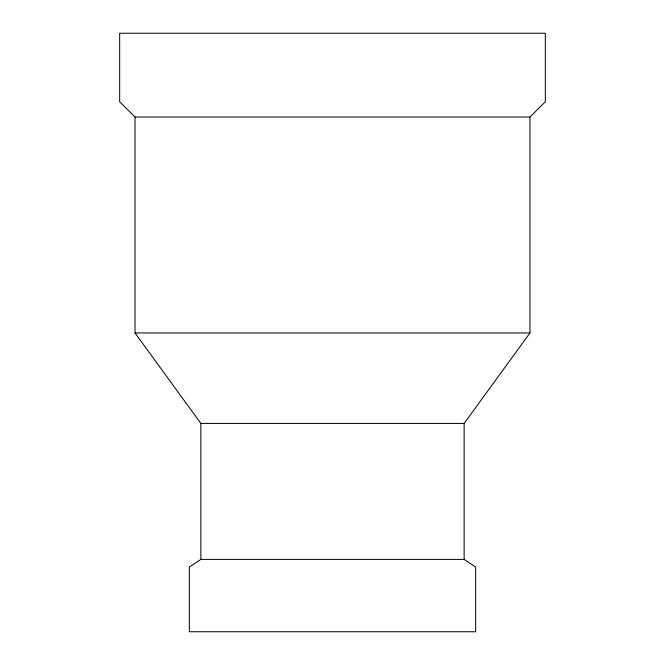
<?xml version="1.0" encoding="UTF-8"?>
<svg xmlns="http://www.w3.org/2000/svg" width="665" height="665" viewBox="0 0 665 665"><rect width="100%" height="100%" fill="white"/><g stroke="black" fill="none" stroke-linecap="round" stroke-linejoin="round"><path stroke-width="1" d="M464.145 559.398L200.855 559.398L189.334 567.012L189.334 631.75L475.666 631.75L475.666 567.012L464.145 559.398L464.145 423.414L529.972 332.974L529.972 117.023L545.333 101.795L545.333 33.25L119.667 33.25L119.667 101.795L135.028 117.023L529.972 117.023M135.028 117.023L135.028 332.974L529.972 332.974M135.028 332.974L200.855 423.414L464.145 423.414M200.855 423.414L200.855 559.398"/></g></svg>
